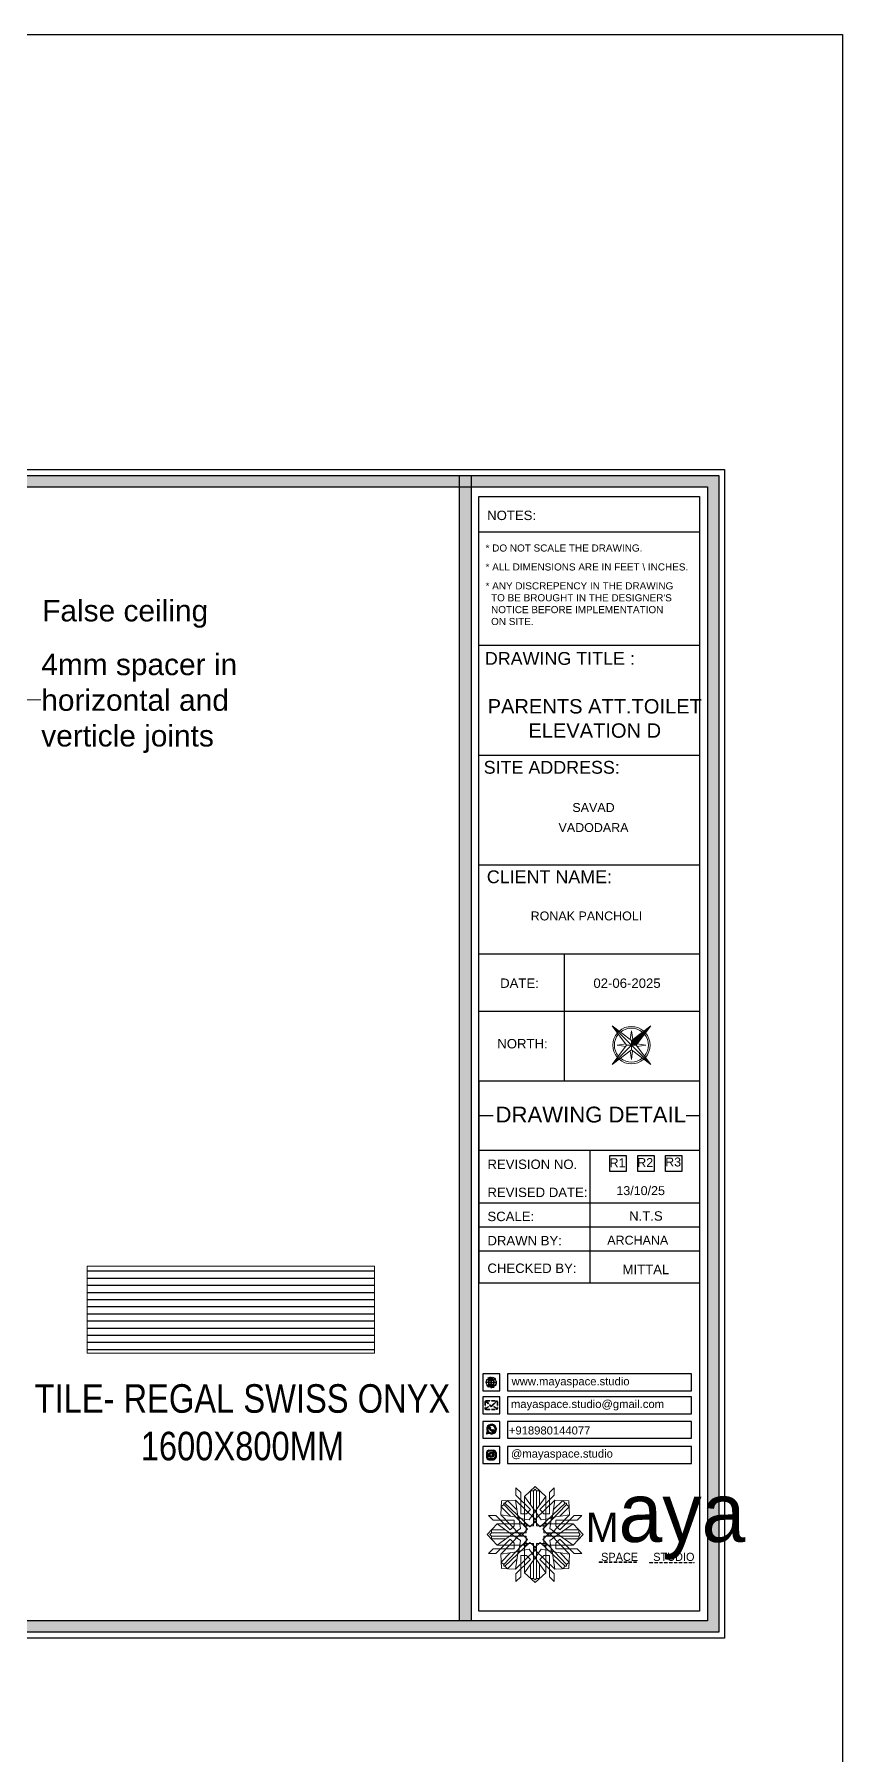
# Model space of a CAD drawing. Header units: millimetres. Extents: x 56222 to 3066687, y -650199 to -121287.
# Drawn here: x 149973.5 to 150086.9, y -182680.5 to -182439.4 of the extents above; entities that cross this region are included whole.
import ezdxf
from ezdxf.enums import TextEntityAlignment as Align

# ---------------------------------------------------------------- set-up
doc = ezdxf.new("R2010")
doc.units = ezdxf.units.MM
doc.header["$MEASUREMENT"] = 0
doc.linetypes.add('DASHED2', pattern=[0.375, 0.25, -0.125])
doc.linetypes.add('DASHEDX2', pattern=[1.5, 1, -0.5])
for name, color, linetype, lineweight in [('Dimension', 10, 'DASHEDX2', 20), ('FIRST FLOOR ( TEXT )', 7, 'Continuous', 9), ('GROUND FLOOR', 7, 'Continuous', 9), ('LABALLING', 1, 'Continuous', 25), ('NAME PLATE', 7, 'Continuous', 25), ('title block', 7, 'Continuous', 9), ('wall', 7, 'Continuous', 30), ('XX~SLAB ( BEAM )~ ( DIM )', 7, 'Continuous', 9)]:
    doc.layers.add(name, color=color, linetype=linetype, lineweight=lineweight)
doc.styles.add('Aerial', font='arial.ttf')
doc.styles.add('Arial', font='arial.ttf')
doc.styles.add('KATHA', font='swissc.ttf')
doc.styles.get("Standard").update_dxf_attribs({"font": 'arial.ttf', "height": 6})
doc.dimstyles.new('NEW ', dxfattribs={"dimtxt": 3, "dimasz": 2, "dimexe": 1, "dimexo": 1, "dimgap": 0.089996, "dimtad": 0, "dimtoh": 1, "dimzin": 3, "dimdsep": 46, "dimlunit": 4, "dimtxsty": 'Aerial', "dimblk": 'OBLIQUE', "dimcen": 0.089996, "dimdle": 1, "dimclrd": 252, "dimclre": 252, "dimclrt": 7, "dimadec": 0, "dimazin": 1, "dimtfac": 1, "dimtdec": 0, "dimtofl": 0, "dimtmove": 1, "dimatfit": 3, "dimldrblk": 'OBLIQUE', "dimfxl": 1, "dimtolj": 1, "dimtzin": 0, "dimlwd": 5, "dimlwe": 5, "dimarcsym": 0})

# ---------------------------------------------------------------- blocks, each defined once
blk = doc.blocks.new('FSFSF')
at = {"color": 42, "lineweight": 5, "true_color": 0xe0ac11}
for p, q in [((28600.03, 143.51), (28600.03, 140.16)), ((28602.15, 141.41), (28600.03, 143.51)), ((28606.47, 133.76), (28600.03, 140.16)), ((28602.15, 141.41), (28602.15, 131.95)), ((28603.86, 139.69), (28608.58, 144.08)), ((28603.86, 126.58), (28603.86, 139.69)), ((28603.86, 139.69), (28608.58, 133.02)), ((28607.9, 142.22), (28606.58, 142.22)), ((28606.58, 142.22), (28606.58, 135.84)), ((28607.9, 142.22), (28608.58, 142.85)), ((28607.9, 142.22), (28607.9, 126.58)), ((28613.31, 139.69), (28608.58, 144.08)), ((28609.27, 142.22), (28608.59, 142.85)), ((28613.31, 139.69), (28608.59, 133.02)), ((28609.27, 142.22), (28609.27, 126.58)), ((28609.27, 142.22), (28610.59, 142.22)), ((28610.59, 142.22), (28610.59, 135.84)), ((28610.7, 133.76), (28617.14, 140.16)), ((28613.31, 126.58), (28613.31, 139.69)), ((28615.02, 141.41), (28617.14, 143.51)), ((28615.02, 141.41), (28615.02, 131.95)), ((28617.14, 143.51), (28617.14, 140.16)), ((28587.73, 131.22), (28591.08, 131.22)), ((28589.84, 129.1), (28587.73, 131.22)), ((28597.49, 124.78), (28591.08, 131.22)), ((28593.19, 131.45), (28593.54, 137.71)), ((28593.19, 131.45), (28601.69, 122.67)), ((28601.25, 130.22), (28593.19, 131.45)), ((28593.39, 135), (28594.56, 136.12)), ((28593.39, 135), (28597.6, 130.78)), ((28599.8, 138.06), (28593.54, 137.71)), ((28595.12, 136.69), (28594.53, 136.69)), ((28594.56, 136.12), (28594.56, 136.71)), ((28605.17, 124.98), (28594.56, 136.12)), ((28596.24, 137.86), (28595.12, 136.69)), ((28606.27, 126.08), (28595.12, 136.69)), ((28596.24, 137.86), (28600.47, 133.65)), ((28601.03, 130), (28599.8, 138.06)), ((28599.8, 138.05), (28608.58, 129.56)), ((28604.75, 131.95), (28602.15, 131.95)), ((28606.47, 133.76), (28604.75, 131.95)), ((28605.86, 129.18), (28608.58, 133.02)), ((28617.37, 138.05), (28608.59, 129.56)), ((28611.31, 129.18), (28608.59, 133.02)), ((28610.7, 133.76), (28612.42, 131.95)), ((28610.9, 126.08), (28622.05, 136.69)), ((28612.02, 124.98), (28622.62, 136.12)), ((28612.42, 131.95), (28615.02, 131.95)), ((28623.99, 131.45), (28615.5, 122.67)), ((28615.94, 130.22), (28624, 131.45)), ((28616.14, 130), (28617.37, 138.06)), ((28620.93, 137.86), (28616.7, 133.65)), ((28617.37, 138.06), (28623.63, 137.71)), ((28623.8, 135), (28619.59, 130.78)), ((28619.7, 124.78), (28626.1, 131.22)), ((28620.93, 137.86), (28622.05, 136.69)), ((28622.05, 136.69), (28622.64, 136.69)), ((28622.62, 136.12), (28622.62, 136.71)), ((28623.8, 135), (28622.62, 136.12)), ((28624, 131.45), (28623.65, 137.71)), ((28629.45, 131.22), (28626.1, 131.22)), ((28627.34, 129.1), (28629.45, 131.22)), ((28591.56, 127.39), (28587.17, 122.66)), ((28589.03, 123.35), (28588.4, 122.67)), ((28589.03, 123.35), (28589.03, 124.67)), ((28589.03, 124.67), (28595.4, 124.67)), ((28589.03, 123.35), (28604.66, 123.35)), ((28589.84, 129.1), (28599.29, 129.1)), ((28604.66, 127.39), (28591.56, 127.39)), ((28591.56, 127.39), (28598.23, 122.67)), ((28597.49, 124.78), (28599.29, 126.5)), ((28602.07, 125.39), (28598.23, 122.67)), ((28599.29, 126.5), (28599.29, 129.1)), ((28605.86, 129.18), (28601.03, 130)), ((28602.07, 125.39), (28601.25, 130.22)), ((28602.33, 123.35), (28601.69, 122.67)), ((28602.33, 123.35), (28602.97, 122.67)), ((28605.17, 124.98), (28602.97, 122.67)), ((28603.68, 126.54), (28603.68, 127.39)), ((28604.66, 126.54), (28603.68, 126.54)), ((28604.71, 127.57), (28603.86, 127.57)), ((28607.9, 126.58), (28603.86, 126.58)), ((28604.66, 123.35), (28604.66, 127.39)), ((28604.7, 126.58), (28604.71, 127.57)), ((28606.27, 126.08), (28608.58, 128.27)), ((28607.9, 128.92), (28608.58, 129.56)), ((28607.9, 128.92), (28608.58, 128.27)), ((28609.27, 128.92), (28608.59, 129.56)), ((28609.27, 128.92), (28608.59, 128.27)), ((28610.9, 126.08), (28608.59, 128.27)), ((28609.27, 126.58), (28613.31, 126.58)), ((28611.31, 129.18), (28616.14, 130)), ((28612.02, 124.98), (28614.21, 122.67)), ((28612.46, 126.58), (28612.46, 127.57)), ((28612.46, 127.57), (28613.31, 127.57)), ((28612.52, 123.35), (28612.52, 127.39)), ((28612.52, 127.39), (28625.63, 127.39)), ((28612.52, 126.54), (28613.51, 126.54)), ((28628.16, 123.35), (28612.52, 123.35)), ((28613.51, 126.54), (28613.51, 127.39)), ((28614.85, 123.35), (28614.21, 122.67)), ((28614.85, 123.35), (28615.5, 122.67)), ((28615.12, 125.39), (28615.94, 130.22)), ((28615.12, 125.39), (28618.96, 122.67)), ((28627.34, 129.1), (28617.89, 129.1)), ((28617.89, 126.5), (28617.89, 129.1)), ((28619.7, 124.78), (28617.89, 126.5)), ((28625.63, 127.39), (28618.96, 122.67)), ((28628.16, 124.67), (28621.78, 124.67)), ((28625.63, 127.39), (28630.02, 122.66)), ((28628.16, 123.35), (28628.16, 124.67)), ((28628.16, 123.35), (28628.78, 122.67)), ((28591.56, 117.94), (28587.17, 122.66)), ((28589.84, 116.23), (28587.73, 114.11)), ((28589.03, 121.98), (28588.4, 122.65)), ((28589.03, 121.98), (28604.66, 121.98)), ((28589.03, 121.98), (28589.03, 120.66)), ((28589.03, 120.66), (28595.4, 120.66)), ((28589.84, 116.23), (28599.29, 116.23)), ((28597.49, 120.54), (28591.08, 114.11)), ((28591.56, 117.94), (28598.23, 122.65)), ((28604.66, 117.94), (28591.56, 117.94)), ((28593.19, 113.88), (28601.69, 122.65)), ((28605.17, 120.35), (28594.56, 109.2)), ((28606.27, 119.15), (28595.12, 108.54)), ((28597.49, 120.54), (28599.29, 118.83)), ((28602.07, 119.94), (28598.23, 122.65)), ((28599.29, 118.83), (28599.29, 116.23)), ((28599.8, 107.17), (28608.58, 115.67)), ((28605.86, 116.05), (28601.03, 115.23)), ((28602.07, 119.94), (28601.25, 115.1)), ((28602.33, 121.98), (28601.69, 122.65)), ((28602.33, 121.98), (28602.97, 122.65)), ((28605.17, 120.35), (28602.97, 122.65)), ((28604.66, 118.78), (28603.68, 118.78)), ((28603.68, 118.78), (28603.68, 117.94)), ((28607.9, 118.65), (28603.86, 118.65)), ((28603.86, 118.65), (28603.86, 105.54)), ((28604.71, 117.66), (28603.86, 117.66)), ((28604.66, 121.98), (28604.66, 117.94)), ((28604.7, 118.65), (28604.71, 117.66)), ((28605.86, 116.05), (28608.58, 112.21)), ((28606.27, 119.15), (28608.58, 116.96)), ((28607.9, 103.01), (28607.9, 118.65)), ((28607.9, 116.31), (28608.58, 116.96)), ((28607.9, 116.31), (28608.58, 115.67)), ((28610.9, 119.15), (28608.59, 116.96)), ((28609.27, 116.31), (28608.59, 116.96)), ((28609.27, 116.31), (28608.59, 115.67)), ((28611.31, 116.05), (28608.59, 112.21)), ((28617.37, 107.17), (28608.59, 115.67)), ((28609.27, 118.65), (28613.31, 118.65)), ((28609.27, 103.01), (28609.27, 118.65)), ((28610.9, 119.15), (28622.05, 108.54)), ((28611.31, 116.05), (28616.14, 115.23)), ((28612.02, 120.35), (28614.21, 122.65)), ((28612.02, 120.35), (28622.62, 109.2)), ((28612.46, 118.65), (28612.46, 117.66)), ((28612.46, 117.66), (28613.31, 117.66)), ((28612.52, 121.98), (28612.52, 117.94)), ((28628.16, 121.98), (28612.52, 121.98)), ((28612.52, 118.78), (28613.51, 118.78)), ((28612.52, 117.94), (28625.63, 117.94)), ((28613.31, 118.65), (28613.31, 105.54)), ((28613.51, 118.78), (28613.51, 117.94)), ((28614.85, 121.98), (28614.21, 122.65)), ((28614.85, 121.98), (28615.5, 122.65)), ((28615.12, 119.94), (28618.96, 122.65)), ((28615.12, 119.94), (28615.94, 115.1)), ((28623.99, 113.88), (28615.5, 122.65)), ((28619.7, 120.54), (28617.89, 118.83)), ((28617.89, 118.83), (28617.89, 116.23)), ((28627.34, 116.23), (28617.89, 116.23)), ((28625.63, 117.94), (28618.96, 122.65)), ((28619.7, 120.54), (28626.1, 114.11)), ((28628.16, 120.66), (28621.78, 120.66)), ((28625.63, 117.94), (28630.02, 122.66)), ((28627.34, 116.23), (28629.45, 114.11)), ((28628.16, 121.98), (28628.78, 122.65)), ((28628.16, 121.98), (28628.16, 120.66)), ((28587.73, 114.11), (28591.08, 114.11)), ((28601.25, 115.1), (28593.19, 113.87)), ((28593.19, 113.87), (28593.54, 107.62)), ((28593.39, 110.32), (28597.6, 114.55)), ((28593.39, 110.32), (28594.56, 109.2)), ((28595.12, 108.54), (28594.53, 108.54)), ((28594.56, 109.2), (28594.56, 108.61)), ((28596.24, 107.37), (28595.12, 108.54)), ((28596.24, 107.37), (28600.47, 111.58)), ((28601.03, 115.23), (28599.8, 107.17)), ((28606.47, 111.47), (28600.03, 105.07)), ((28602.15, 103.82), (28602.15, 113.27)), ((28604.75, 113.27), (28602.15, 113.27)), ((28603.86, 105.54), (28608.58, 112.21)), ((28606.47, 111.47), (28604.75, 113.27)), ((28606.58, 103.01), (28606.58, 109.38)), ((28613.31, 105.54), (28608.59, 112.21)), ((28610.59, 103.01), (28610.59, 109.38)), ((28610.7, 111.47), (28612.42, 113.27)), ((28610.7, 111.47), (28617.14, 105.07)), ((28612.42, 113.27), (28615.02, 113.27)), ((28615.02, 103.82), (28615.02, 113.27)), ((28615.94, 115.1), (28624, 113.87)), ((28616.14, 115.23), (28617.37, 107.17)), ((28620.93, 107.37), (28616.7, 111.58)), ((28623.8, 110.32), (28619.59, 114.55)), ((28620.93, 107.37), (28622.05, 108.54)), ((28622.05, 108.54), (28622.64, 108.54)), ((28623.8, 110.32), (28622.62, 109.2)), ((28622.62, 109.2), (28622.62, 108.61)), ((28624, 113.87), (28623.65, 107.62)), ((28629.45, 114.11), (28626.1, 114.11)), ((28599.8, 107.17), (28593.54, 107.52)), ((28600.03, 101.71), (28600.03, 105.07)), ((28602.15, 103.82), (28600.03, 101.71)), ((28603.86, 105.54), (28608.58, 101.15)), ((28607.9, 103.01), (28606.58, 103.01)), ((28607.9, 103.01), (28608.58, 102.38)), ((28613.31, 105.54), (28608.58, 101.15)), ((28609.27, 103.01), (28608.59, 102.38)), ((28609.27, 103.01), (28610.59, 103.01)), ((28615.02, 103.82), (28617.14, 101.71)), ((28617.14, 101.71), (28617.14, 105.07)), ((28617.37, 107.17), (28623.63, 107.52))]:
    blk.add_line(p, q, dxfattribs=at)
blk = doc.blocks.new('hgwg')
at = {"layer": 'Dimension', "true_color": 0xd39e00}
h = blk.add_hatch(color=42, dxfattribs=at)
h.dxf.hatch_style = 1
h.paths.add_polyline_path([(27505.71, 45.05), (27494.27, 45.05), (27494.27, 44.9), (27505.71, 44.9)])
h = blk.add_hatch(color=42, dxfattribs=at)
h.dxf.hatch_style = 1
h.paths.add_polyline_path([(27523.3, 44.9), (27509.68, 44.9), (27509.68, 44.75), (27523.3, 44.75)])
at = {"layer": 'Dimension', "color": 42, "true_color": 0xd39e00}
for p, q in [((27494.27, 45.05), (27505.71, 45.05)), ((27494.27, 44.9), (27494.27, 45.05)), ((27494.27, 44.9), (27505.71, 44.9)), ((27505.71, 45.05), (27505.71, 44.9)), ((27509.68, 44.9), (27523.3, 44.9)), ((27509.68, 44.9), (27509.68, 44.75)), ((27509.68, 44.75), (27523.3, 44.75)), ((27523.3, 44.75), (27523.3, 44.9))]:
    blk.add_line(p, q, dxfattribs=at)
at = {"layer": 'Dimension', "color": 42, "true_color": 0xd39e00, "attachment_point": 1}
for s, width, insert, char_height in [('{\\fCinzel|b0|i0|c0|p2;\\H1.5x;M\\fAmsterdam One|b0|i0|c0|p2;\\H2x;aya}', 85.3277, (27490.17, 69.17), 6), ('{\\fCinzel|b0|i0|c0|p2;SPACE     STUDIO}', 66.129, (27494.83, 47.86), 2.5)]:
    blk.add_mtext_dynamic_manual_height_columns(s, width=width, gutter_width=30, heights=[0], dxfattribs=dict(at, insert=insert, char_height=char_height))
blk = doc.blocks.new('QEGW4TG')
at = {"layer": 'Dimension', "true_color": 0x000000}
h = blk.add_hatch(color=18, dxfattribs=at)
h.dxf.hatch_style = 1
h.paths.add_polyline_path([(2.69, 1.93, 0.170513), (2.95, 1.97, 0.190337), (3.11, 2.18, 0.316231), (3.07, 2.28), (2.79, 2.37, 0.273721), (2.69, 2.34, 0.040749), (2.63, 2.27, -0.441282), (2.53, 2.25, -0.11828), (2.06, 2.64, -0.441282), (2.07, 2.74, 0.040749), (2.13, 2.81, 0.290083), (2.14, 2.92), (2.01, 3.18, 0.316231), (1.91, 3.2, 0.190337), (1.73, 3, 0.170513), (1.72, 2.74, 0.252784)], flags=0)
h.paths.add_polyline_path([(1.19, 1.98), (1.03, 1.3, 0.550912), (1.11, 1.23), (1.75, 1.39, 6.344125)])
h.paths.add_polyline_path([(1.81, 1.7), (1.4, 1.6), (1.5, 2.03, -9.071339)], flags=16)
h.paths.add_polyline_path([(3.11, 2.16, -0.17811), (2.95, 1.97, -0.170513), (2.69, 1.93, -0.252784), (1.72, 2.74, -0.170513), (1.73, 3, -0.17811), (1.89, 3.19, -0.370089), (2.01, 3.18), (2.14, 2.92, -0.307185), (2.13, 2.8, -0.041087), (2.06, 2.73, 0.321676), (2.05, 2.65, 0.126524), (2.55, 2.24, 0.312216), (2.62, 2.26, -0.041087), (2.68, 2.34, -0.290673), (2.79, 2.37), (3.07, 2.28, -0.370089)], flags=0)
h = blk.add_hatch(color=18, dxfattribs=at)
h.dxf.hatch_style = 1
h.paths.add_polyline_path([(2.79, 2.37, 0.273721), (2.69, 2.34, 0.040749), (2.63, 2.27, -0.441282), (2.53, 2.25, -0.11828), (2.06, 2.64, -0.441282), (2.07, 2.74, 0.040749), (2.13, 2.81, 0.290083), (2.14, 2.92), (2.01, 3.18, 0.316231), (1.91, 3.2, 0.190337), (1.73, 3, 0.170513), (1.72, 2.74, 0.252784), (2.69, 1.93, 0.170513), (2.95, 1.97, 0.190337), (3.11, 2.18, 0.316231), (3.07, 2.28)])
for p, q in [((1.19, 1.98), (1.03, 1.3)), ((1.1, 1.23), (1.75, 1.39)), ((1.5, 2.03), (1.4, 1.6)), ((1.4, 1.6), (1.81, 1.7)), ((2.01, 3.18), (2.14, 2.92)), ((3.07, 2.28), (2.8, 2.36))]:
    blk.add_line(p, q)
blk.add_lwpolyline([(0, 0), (4.68, 0), (4.68, 4.68), (0, 4.68)], close=True)
for centre, radius, start, end in [((1.09, 1.29), 0.0598, 164.8483, 282.1458), ((2.39, 2.56), 1.34, 241.4727, 205.6422), ((2.39, 2.56), 1.04, 235.9962, 210.8333), ((2.09, 2.87), 0.39, 159.7007, 198.4072), ((2.96, 3.23), 1.33, 201.4218, 258.1669), ((2.07, 2.87), 0.364, 118.9685, 159.3648), ((1.94, 3.12), 0.0896, 41.8985, 123.1344), ((2.11, 2.68), 0.066, 135.9932, 224.8892), ((1.67, 3.16), 0.586, 312.4617, 321.8728), ((3.12, 3.42), 1.31, 216.5455, 243.5279), ((2.05, 2.87), 0.104, 320.3924, 28.6971), ((2.57, 2.3), 0.066, 234.2482, 323.1441), ((3.11, 1.94), 0.586, 137.2645, 146.6756), ((2.76, 2.27), 0.104, 70.4402, 138.745), ((2.75, 2.31), 0.39, 260.7301, 299.4366), ((2.76, 2.29), 0.364, 299.7725, 340.1688), ((3.03, 2.2), 0.0896, 336.0029, 57.2388)]:
    blk.add_arc(centre, radius, start, end)
blk = doc.blocks.new('ASGERG')
at = {"layer": 'Dimension', "true_color": 0x000000}
h = blk.add_hatch(color=18, dxfattribs=at)
h.dxf.hatch_style = 1
h.paths.add_polyline_path([(0.99, 1.7, 0.353872), (1.69, 1.03), (2.96, 1.03, 0.353872), (3.66, 1.7), (3.66, 2.99, 0.353872), (2.96, 3.67), (1.69, 3.67, 0.353872), (0.99, 2.99)])
h.paths.add_polyline_path([(1.27, 2.97, -0.353872), (1.72, 3.4), (2.94, 3.4, -0.353872), (3.38, 2.97), (3.38, 1.72, -0.353872), (2.94, 1.3), (1.72, 1.3, -0.353872), (1.27, 1.72)], flags=16)
h.paths.add_polyline_path([(3.02, 2.35, -1), (1.64, 2.35, -1)], flags=0)
h.paths.add_polyline_path([(2.74, 2.35, -1), (1.92, 2.35, -1)], flags=0)
h.paths.add_polyline_path([(2.86, 3.02, -1), (3.19, 3.02, -1)], flags=0)
h.paths.add_polyline_path([(1.64, 2.35, 1), (3.02, 2.35, 1)], flags=0)
h = blk.add_hatch(color=18, dxfattribs=at)
h.dxf.hatch_style = 1
h.paths.add_polyline_path([(1.64, 2.35, 1), (3.02, 2.35, 1)])
h.paths.add_polyline_path([(2.74, 2.35, -1), (1.92, 2.35, -1)], flags=16)
h = blk.add_hatch(color=18, dxfattribs=at)
h.dxf.hatch_style = 1
h.paths.add_polyline_path([(3.19, 3.02, 1), (2.86, 3.02, 1)])
for p, q in [((0.99, 2.99), (0.99, 1.7)), ((1.27, 2.97), (1.27, 1.72)), ((1.69, 3.67), (2.96, 3.67)), ((1.69, 1.03), (2.96, 1.03)), ((2.94, 3.4), (1.72, 3.4)), ((2.94, 1.3), (1.72, 1.3)), ((3.38, 2.97), (3.38, 1.72)), ((3.66, 2.99), (3.66, 1.7))]:
    blk.add_line(p, q)
blk.add_lwpolyline([(0, 0), (4.68, 0), (4.68, 4.68), (0, 4.68)], close=True)
for centre, radius in [((2.33, 2.35), 0.694), ((2.33, 2.35), 0.414), ((3.02, 3.02), 0.168)]:
    blk.add_circle(centre, radius)
for centre, radius, start, end in [((1.76, 2.89), 0.778, 94.8631, 172.8127), ((1.76, 1.8), 0.778, 187.1873, 265.1369), ((1.76, 2.91), 0.491, 94.8631, 172.8127), ((1.76, 1.78), 0.491, 187.1873, 265.1369), ((2.9, 2.91), 0.491, 7.1873, 85.1369), ((2.9, 1.78), 0.491, 274.8631, 352.8127), ((2.89, 2.89), 0.778, 7.1873, 85.1369), ((2.89, 1.8), 0.778, 274.8631, 352.8127)]:
    blk.add_arc(centre, radius, start, end)
blk = doc.blocks.new('ETYETE')
at = {"layer": 'Dimension', "true_color": 0x000000}
h = blk.add_hatch(color=18, dxfattribs=at)
h.dxf.hatch_style = 1
h.paths.add_polyline_path([(3.76, 1.14, 0.414214), (4.12, 1.5), (4.12, 3.29, 0.414214), (3.76, 3.65), (0.92, 3.65, 0.414214), (0.56, 3.29), (0.56, 1.5, 0.414214), (0.92, 1.14)])
h.paths.add_polyline_path([(2.61, 2.22), (3.92, 1.34, -0.198912), (3.76, 1.28), (0.92, 1.28, -0.198912), (0.76, 1.34), (2.08, 2.22), (2.34, 1.98)], flags=16)
h.paths.add_polyline_path([(2.34, 2.16), (0.89, 3.51, -0.028783), (0.92, 3.52), (3.76, 3.52, -0.028783), (3.79, 3.51)], flags=16)
h.paths.add_polyline_path([(2.71, 2.32), (3.92, 3.45, -0.202482), (3.99, 3.29), (3.99, 1.5, -0.043076), (3.98, 1.46)], flags=16)
h.paths.add_polyline_path([(1.98, 2.32), (0.7, 1.46, -0.043076), (0.7, 1.5), (0.7, 3.29, -0.202482), (0.76, 3.45)], flags=16)
blk.add_lwpolyline([(0, 0), (4.68, 0), (4.68, 4.68), (0, 4.68)], close=True)
at = {"layer": 'Dimension', "color": 18, "true_color": 0x000000}
for p, q in [((0.56, 3.29), (0.56, 1.5)), ((0.7, 3.29), (0.7, 1.5)), ((0.7, 1.46), (1.98, 2.32)), ((0.76, 3.45), (1.98, 2.32)), ((0.76, 1.34), (2.08, 2.22)), ((0.89, 3.51), (2.34, 2.16)), ((0.92, 3.65), (3.76, 3.65)), ((0.92, 3.52), (3.76, 3.52)), ((0.92, 1.28), (3.76, 1.28)), ((0.92, 1.14), (3.76, 1.14)), ((2.08, 2.22), (2.34, 1.98)), ((2.34, 2.16), (3.79, 3.51)), ((2.34, 1.98), (2.61, 2.22)), ((3.92, 1.34), (2.61, 2.22)), ((2.71, 2.32), (3.92, 3.45)), ((3.98, 1.46), (2.71, 2.32)), ((3.99, 3.29), (3.99, 1.5)), ((4.12, 3.29), (4.12, 1.5))]:
    blk.add_line(p, q, dxfattribs=at)
for centre, radius, start, end in [((0.92, 3.29), 0.358, 90, 180), ((0.92, 1.5), 0.358, 180, 270), ((0.92, 3.29), 0.224, 134.2136, 180), ((0.92, 1.5), 0.224, 180, 189.8662), ((0.92, 1.5), 0.224, 225, 270), ((0.92, 3.29), 0.224, 90, 96.5948), ((3.76, 3.29), 0.358, 0, 90), ((3.76, 3.29), 0.224, 83.4052, 90), ((3.76, 1.5), 0.358, 270, 0), ((3.76, 1.5), 0.224, 270, 315), ((3.76, 3.29), 0.224, 0, 45.7864), ((3.76, 1.5), 0.224, 350.1338, 0)]:
    blk.add_arc(centre, radius, start, end, dxfattribs=at)
blk = doc.blocks.new('DTGWEGEARG')
at = {"layer": 'Dimension', "true_color": 0x000000}
h = blk.add_hatch(color=18, dxfattribs=at)
h.dxf.hatch_style = 1
h.paths.add_polyline_path([(3.83, 2.34, 1), (0.85, 2.34, 1)])
h.paths.add_polyline_path([(2.51, 1.01, 0.105795), (2.96, 1.58, -0.055205), (3.3, 1.41, -0.169822)], flags=16)
h.paths.add_polyline_path([(2.41, 1.12), (2.41, 1.69, -0.058279), (2.81, 1.63, -0.103353)], flags=16)
h.paths.add_polyline_path([(2.26, 1.13, -0.101741), (1.87, 1.63, -0.057171), (2.26, 1.69)], flags=16)
h.paths.add_polyline_path([(2.17, 1.01, -0.169822), (1.38, 1.41, -0.055205), (1.72, 1.58, 0.105795)], flags=16)
h.paths.add_polyline_path([(3.02, 1.72, 0.081336), (3.13, 2.27), (3.68, 2.27, -0.152069), (3.4, 1.52, 0.05687)], flags=16)
h.paths.add_polyline_path([(2.87, 1.77, 0.061945), (2.41, 1.84), (2.41, 2.27), (2.98, 2.27, -0.081344)], flags=16)
h.paths.add_polyline_path([(2.26, 1.84, 0.060923), (1.8, 1.77, -0.081344), (1.7, 2.27), (2.26, 2.27)], flags=16)
h.paths.add_polyline_path([(1.66, 1.72, 0.05687), (1.28, 1.52, -0.152069), (1, 2.27), (1.55, 2.27, 0.081336)], flags=16)
h.paths.add_polyline_path([(2.41, 2.42), (2.41, 2.83, 0.061945), (2.87, 2.91, -0.080009), (2.98, 2.42)], flags=16)
h.paths.add_polyline_path([(3.13, 2.42, 0.080116), (3.02, 2.96, 0.05687), (3.4, 3.16, 0.028258), (3.3, 3.27, -0.055205), (2.96, 3.1, 0.105795), (2.51, 3.67, -0.36029), (3.68, 2.42)], flags=16)
h.paths.add_polyline_path([(2.26, 2.42), (1.7, 2.42, -0.080009), (1.8, 2.91, 0.060923), (2.26, 2.84)], flags=16)
h.paths.add_polyline_path([(1.55, 2.42), (1, 2.42, -0.150466), (1.28, 3.16, 0.05687), (1.66, 2.96, 0.080116)], flags=16)
h.paths.add_polyline_path([(2.41, 2.98), (2.41, 3.56, -0.103353), (2.81, 3.05, -0.058279)], flags=16)
h.paths.add_polyline_path([(2.26, 2.99, -0.057171), (1.87, 3.05, -0.101741), (2.26, 3.55)], flags=16)
h.paths.add_polyline_path([(1.72, 3.1, -0.055205), (1.38, 3.27, -0.169822), (2.17, 3.67, 0.105795)], flags=16)
blk.add_lwpolyline([(0, 0), (4.68, 0), (4.68, 4.68), (0, 4.68)], close=True)
at = {"layer": 'Dimension', "color": 18, "true_color": 0x000000}
for p, q in [((1, 2.42), (1.55, 2.42)), ((1, 2.27), (1.55, 2.27)), ((1.7, 2.42), (2.26, 2.42)), ((1.7, 2.27), (2.26, 2.27)), ((2.26, 3.55), (2.26, 2.99)), ((2.26, 2.84), (2.26, 2.42)), ((2.26, 2.27), (2.26, 1.84)), ((2.26, 1.69), (2.26, 1.13)), ((2.41, 3.56), (2.41, 2.98)), ((2.41, 2.83), (2.41, 2.42)), ((2.41, 2.42), (2.98, 2.42)), ((2.41, 2.27), (2.98, 2.27)), ((2.41, 2.27), (2.41, 1.84)), ((2.41, 1.69), (2.41, 1.12)), ((3.13, 2.42), (3.68, 2.42)), ((3.13, 2.27), (3.68, 2.27))]:
    blk.add_line(p, q, dxfattribs=at)
blk.add_circle((2.34, 2.34), 1.49, dxfattribs=at)
for centre, radius, start, end in [((2.34, 2.34), 1.34, 142.3819, 176.6093), ((2.34, 2.34), 1.34, 183.0315, 217.6181), ((2.34, 4.74), 1.9, 236.1399, 249.1595), ((2.34, -0.06), 1.9, 110.8405, 123.8601), ((2.34, 2.34), 1.34, 97.3549, 135.9073), ((2.34, 4.74), 1.75, 236.7417, 249.3811), ((2.34, -0.06), 1.75, 110.6189, 123.2583), ((2.34, 2.34), 1.34, 224.0927, 262.6451), ((3.28, 2.34), 1.73, 159.0567, 177.3789), ((3.28, 2.34), 1.73, 182.3435, 200.9433), ((3.28, 2.34), 1.58, 158.8325, 177.1302), ((3.28, 2.34), 1.58, 182.5658, 201.1675), ((3.28, 2.34), 1.73, 129.9301, 154.0867), ((3.28, 2.34), 1.73, 205.9133, 230.0699), ((2.34, 4.74), 1.9, 253.6799, 267.6253), ((2.34, -0.06), 1.9, 92.3747, 106.3201), ((3.28, 2.34), 1.58, 130.1073, 153.3446), ((2.34, 4.74), 1.75, 254.3336, 267.422), ((2.34, -0.06), 1.75, 92.578, 105.6664), ((3.28, 2.34), 1.58, 206.6554, 229.8927), ((1.4, 2.34), 1.58, 26.6554, 50.2584), ((2.34, 4.74), 1.75, 272.3248, 285.6664), ((2.34, 4.74), 1.9, 272.1415, 286.3201), ((2.34, -0.06), 1.9, 73.6799, 87.8585), ((2.34, -0.06), 1.75, 74.3336, 87.6752), ((1.4, 2.34), 1.58, 309.7416, 333.3446), ((2.34, 2.34), 1.34, 3.3907, 82.6451), ((1.4, 2.34), 1.73, 25.9133, 50.0699), ((1.4, 2.34), 1.73, 309.9301, 334.0867), ((2.34, 2.34), 1.34, 277.3549, 315.9073), ((1.4, 2.34), 1.58, 2.8698, 21.1675), ((1.4, 2.34), 1.58, 338.8325, 357.4342), ((2.34, 4.74), 1.75, 290.6189, 303.2583), ((2.34, -0.06), 1.75, 56.7417, 69.3811), ((2.34, 4.74), 1.9, 290.8405, 303.8601), ((1.4, 2.34), 1.73, 2.6211, 20.9433), ((1.4, 2.34), 1.73, 339.0567, 357.6565), ((2.34, -0.06), 1.9, 56.1399, 69.1595), ((2.34, 2.34), 1.34, 322.3819, 356.9685)]:
    blk.add_arc(centre, radius, start, end, dxfattribs=at)
blk = doc.blocks.new('4t')
at = {"transparency": 33554607}
h = blk.add_hatch(color=1, dxfattribs=at)
h.dxf.hatch_style = 1
h.paths.add_polyline_path([(45531.8, -35820.2), (45529.2, -35821.8), (45531.3, -35822.3)])
h = blk.add_hatch(color=1, dxfattribs=at)
h.dxf.hatch_style = 1
h.paths.add_polyline_path([(45531.8, -35820.2), (45531.3, -35822.3), (45533.4, -35822.8)])
h = blk.add_hatch(color=1, dxfattribs=at)
h.dxf.hatch_style = 1
h.paths.add_polyline_path([(45531.3, -35822.3), (45529.2, -35821.8), (45528.1, -35837)])
h = blk.add_hatch(color=1, dxfattribs=at)
h.dxf.hatch_style = 1
h.paths.add_polyline_path([(45533.4, -35822.8), (45531.3, -35822.3), (45528.1, -35837)])
at = {"layer": 'title block', "color": 7, "lineweight": 9}
for p, q in [((45535.5, -35803.4), (45530.2, -35817.6)), ((45535.5, -35803.4), (45531.8, -35820.2)), ((45534.4, -35818.5), (45535.5, -35803.4)), ((45530.2, -35817.6), (45515, -35816.5)), ((45515, -35816.5), (45529.2, -35821.8)), ((45515, -35816.5), (45531.8, -35820.2)), ((45530.5, -35816.7), (45526.9, -35812.5)), ((45526.9, -35812.5), (45529.2, -35817.5)), ((45531.8, -35820.2), (45528.1, -35837)), ((45531.8, -35820.2), (45529.2, -35821.8)), ((45531.8, -35820.2), (45530.2, -35817.6)), ((45534.4, -35818.5), (45531.8, -35820.2)), ((45533.4, -35822.8), (45531.8, -35820.2)), ((45531.8, -35820.2), (45548.6, -35823.9)), ((45539.5, -35815.3), (45534.4, -35817.6)), ((45548.6, -35823.9), (45534.4, -35818.5)), ((45535.3, -35818.9), (45539.5, -35815.3)), ((45528.3, -35821.5), (45524.1, -35825.1)), ((45524.1, -35825.1), (45529.2, -35822.8)), ((45529.2, -35821.8), (45528.1, -35837)), ((45528.1, -35837), (45533.4, -35822.8)), ((45533.1, -35823.7), (45536.7, -35827.9)), ((45533.4, -35822.8), (45548.6, -35823.9)), ((45536.7, -35827.9), (45534.4, -35822.8))]:
    blk.add_line(p, q, dxfattribs=at)
for radius, start, end in [(11.8, 81.36, 163.7665), (10.8, 82.4286, 162.6979), (10.8, 352.4286, 72.6979), (11.8, 351.36, 73.7665), (11.8, 171.36, 253.7665), (10.8, 172.4286, 252.6979), (11.8, 261.36, 343.7665), (10.8, 262.4286, 342.6979)]:
    blk.add_arc((45531.8, -35820.2), radius, start, end, dxfattribs=at)
blk = doc.blocks.new('_Oblique')
at = {"layer": 'wall', "color": 0, "lineweight": -2}
blk.add_line((-0.5, -0.5), (0.5, 0.5), dxfattribs=at)

msp = doc.modelspace()

# ---------------------------------------------------------------- hatches: boundary and pattern name
at = {"layer": 'NAME PLATE', "true_color": 0xd39e00}
h = msp.add_hatch(color=42, dxfattribs=at)
h.paths.add_polyline_path([(149839.14, -182663.386), (150069.539, -182663.386), (150069.539, -182501.213), (149839.14, -182501.213)])
h.paths.add_polyline_path([(149840.757, -182661.769), (150067.922, -182661.769), (150067.922, -182502.83), (149840.757, -182502.83)], flags=16)
msp.add_hatch(color=42, dxfattribs=at).paths.add_polyline_path([(150033.157, -182661.769), (150034.774, -182661.769), (150034.774, -182501.213), (150033.157, -182501.213)])
at = {"layer": 'XX~SLAB ( BEAM )~ ( DIM )', "linetype": 'DASHED2', "lineweight": 25, "true_color": 0xdeceba, "transparency": 33554493}
h = msp.add_hatch(dxfattribs=at)
h.set_pattern_fill('_USER', color=254, pattern_type=0)
h.set_pattern_definition([(0, (-4473.73, -454.7375), (0, 1), [])])
h.paths.add_polyline_path([(150021.203, -182612.08), (149980.914, -182612.08), (149980.914, -182624.271), (150021.203, -182624.271)])

# ---------------------------------------------------------------- linework, layer by layer
at = {"layer": 'GROUND FLOOR'}
msp.add_lwpolyline([(149980.914, -182612.08), (150021.203, -182612.08), (150021.203, -182624.271), (149980.914, -182624.271)], close=True, dxfattribs=at)
at = {"layer": 'NAME PLATE', "color": 42, "true_color": 0xd39e00}
for p, q in [((150066.828, -182509.193), (150035.869, -182509.193)), ((150066.828, -182525.05), (150035.869, -182525.05)), ((150066.828, -182540.49), (150035.869, -182540.49)), ((150066.828, -182555.835), (150035.869, -182555.835)), ((150066.828, -182568.339), (150035.869, -182568.339)), ((150047.847, -182568.339), (150047.847, -182586.112)), ((150066.828, -182576.384), (150035.869, -182576.384)), ((150066.828, -182586.112), (150035.869, -182586.112)), ((150035.869, -182586.112), (150035.869, -182614.409)), ((150066.828, -182586.112), (150066.828, -182614.409)), ((150035.869, -182590.963), (150037.871, -182590.963)), ((150064.956, -182590.963), (150066.828, -182590.963)), ((150035.869, -182595.814), (150066.828, -182595.814)), ((150051.49, -182614.409), (150051.49, -182595.814)), ((150066.828, -182603.252), (150035.869, -182603.252)), ((150066.828, -182606.602), (150035.869, -182606.602)), ((150066.828, -182609.952), (150035.869, -182609.952)), ((150035.869, -182614.409), (150066.828, -182614.409))]:
    msp.add_line(p, q, dxfattribs=at)
for points in [[(149838.332, -182500.405), (150070.348, -182500.405), (150070.348, -182664.194), (149838.332, -182664.194)], [(149839.14, -182501.213), (150069.539, -182501.213), (150069.539, -182663.386), (149839.14, -182663.386)], [(149840.757, -182502.83), (150067.922, -182502.83), (150067.922, -182661.769), (149840.757, -182661.769)], [(150033.157, -182661.769), (150033.157, -182501.213), (150034.774, -182501.213), (150034.774, -182661.769)], [(150035.869, -182660.438), (150035.869, -182504.161), (150066.828, -182504.161), (150066.828, -182660.438)], [(150054.255, -182596.534), (150056.535, -182596.534), (150056.535, -182598.814), (150054.255, -182598.814)], [(150058.161, -182596.534), (150060.44, -182596.534), (150060.44, -182598.814), (150058.161, -182598.814)], [(150062.066, -182596.534), (150064.346, -182596.534), (150064.346, -182598.814), (150062.066, -182598.814)]]:
    msp.add_lwpolyline(points, close=True, dxfattribs=at)
at = {"layer": 'NAME PLATE', "color": 18, "true_color": 0x000000}
for points in [[(150039.877, -182629.542), (150065.693, -182629.542), (150065.693, -182627.182), (150039.877, -182627.182)], [(150039.877, -182632.762), (150065.693, -182632.762), (150065.693, -182630.403), (150039.877, -182630.403)], [(150039.889, -182636.197), (150065.693, -182636.197), (150065.693, -182633.838), (150039.889, -182633.838)], [(150039.877, -182639.714), (150065.693, -182639.714), (150065.693, -182637.355), (150039.877, -182637.355)]]:
    msp.add_lwpolyline(points, close=True, dxfattribs=at)
at = {"layer": 'XX~SLAB ( BEAM )~ ( DIM )', "color": 85, "lineweight": 30, "true_color": 0x58ba48}
msp.add_lwpolyline([(148899.01, -182439.392), (150086.898, -182439.392), (150086.898, -182960.106), (148899.01, -182960.106)], close=True, dxfattribs=at)

# ---------------------------------------------------------------- block references
at = {"layer": 'NAME PLATE', "xscale": 0.2217514928890231, "yscale": 0.2217514928890231, "zscale": 0.2217514928890231, "rotation": 147.4367586490667}
msp.add_blockref('4t', (154291.528, -194709.956), dxfattribs=at)
at = {"layer": 'NAME PLATE', "color": 42, "true_color": 0xd39e00}
for name, p, xscale, yscale, zscale in [('DTGWEGEARG', (150036.427, -182629.542), 0.5043940765161232, 0.5043940765161232, 0.5043940765161232), ('ETYETE', (150036.427, -182632.762), 0.5043940765161232, 0.5043940765161232, 0.5043940765161232), ('QEGW4TG', (150036.439, -182636.197), 0.5043940765161232, 0.5043940765161232, 0.5043940765161232), ('ASGERG', (150036.427, -182639.714), 0.5043940765161232, 0.5043940765161232, 0.5043940765161232), ('FSFSF', (141066.431, -182688.173), 0.3137983108093703, 0.3137983108093703, 0.3137983108093703), ('hgwg', (137462.065, -182674.163), 0.457938817639153, 0.457938817639153, 0.457938817639153)]:
    msp.add_blockref(name, p, dxfattribs=dict(at, xscale=xscale, yscale=yscale, zscale=zscale))

# ---------------------------------------------------------------- texts
at = {"layer": 'FIRST FLOOR ( TEXT )', "color": 1, "insert": (150002.693, -182633.98), "char_height": 4, "attachment_point": 5, "style": 'KATHA'}
msp.add_mtext('TILE- REGAL SWISS ONYX\\P1600X800MM', dxfattribs=at)
at = {"layer": 'LABALLING', "lineweight": 5, "ltscale": 4, "insert": (149974.6, -182518.679), "char_height": 3, "attachment_point": 1}
msp.add_mtext('False ceiling', dxfattribs=at)
at = {"layer": 'LABALLING', "lineweight": 5, "ltscale": 4, "insert": (149974.475, -182526.216, 0.5), "char_height": 3, "width": 34.35798, "attachment_point": 1}
msp.add_mtext('4mm spacer in horizontal and verticle joints', dxfattribs=at)
at = {"layer": 'NAME PLATE', "style": 'Arial'}
for s, height, p in [('NOTES:', 1.3197, (150040.461, -182507.476)), ('DRAWING TITLE : ', 1.79605, (150047.578, -182527.769)), ('PARENTS ATT.TOILET ', 2.01675, (150052.516, -182534.59)), ('ELEVATION D', 2.01675, (150052.121, -182537.987)), ('SITE ADDRESS:', 1.79605, (150046.093, -182543.034)), (' SAVAD ', 1.2529, (150051.95, -182548.396)), ('VADODARA', 1.2529, (150051.95, -182551.209)), ('CLIENT NAME:', 1.79605, (150045.766, -182558.38)), ('RONAK PANCHOLI    ', 1.25294, (150051.932, -182563.598)), ('DATE:', 1.3197, (150041.568, -182573.057)), ('02-06-2025', 1.3197, (150056.649, -182573.057)), ('NORTH:', 1.3197, (150041.989, -182581.541)), ('DRAWING DETAIL', 2.22051, (150051.563, -182591.926)), ('REVISION NO.', 1.31966, (150043.368, -182598.444)), ('REVISED DATE: ', 1.31966, (150044.341, -182602.379)), ('13/10/25', 1.2529, (150058.564, -182602.105)), ('SCALE:', 1.3197, (150040.347, -182605.754)), ('DRAWN BY:', 1.3197, (150042.292, -182609.145)), ('ARCHANA', 1.2529, (150058.154, -182609.051)), ('CHECKED BY:', 1.31966, (150043.317, -182613.017)), ('MITTAL', 1.3197, (150059.3, -182613.192))]:
    msp.add_text(s, height=height, dxfattribs=at).set_placement(p, align=Align.CENTER)
for s, insert, char_height, width, attachment_point in [('* DO NOT SCALE THE DRAWING.', (150036.805, -182510.892, 0), 0.9981, 38.56173, 1), ('* ALL DIMENSIONS ARE IN FEET \\\\ INCHES.', (150036.805, -182513.546, 0), 0.9981, 38.56173, 1), ("* ANY DISCREPENCY IN THE DRAWING \\P  TO BE BROUGHT IN THE DESIGNER'S\\P  NOTICE BEFORE IMPLEMENTATION \\P  ON SITE.", (150036.805, -182516.201, 0), 0.9981, 38.56173, 1), ('R1', (150055.321, -182596.942, 0), 1.2529, 1.72391, 2), ('R2', (150059.201, -182596.914, 0), 1.2529, 1.72391, 2), ('R3', (150063.119, -182596.838, 0), 1.2529, 1.72391, 2), ('N.T.S', (150059.3, -182604.368, 0), 1.3197, 2.57562, 2)]:
    msp.add_mtext(s, dxfattribs=dict(at, insert=insert, char_height=char_height, width=width, attachment_point=attachment_point))
at = {"layer": 'NAME PLATE', "color": 18, "true_color": 0x000000, "char_height": 1.12781, "attachment_point": 1}
for s, width, gutter_width, insert in [('www.mayaspace.studio', 17.69919, 14.805, (150040.46, -182627.643, 0)), ('mayaspace.studio@gmail.com', 11.04198, 9.236, (150040.37, -182630.825, 0)), ('+918980144077', 43.05859, 9.236, (150040.078, -182634.535, 0)), ('@mayaspace.studio', 11.04198, 9.236, (150040.37, -182637.777, 0))]:
    msp.add_mtext_dynamic_manual_height_columns(s, width=width, gutter_width=gutter_width, heights=[0], dxfattribs=dict(at, insert=insert))

# ---------------------------------------------------------------- leaders
at = {"layer": 'LABALLING', "lineweight": 5, "ltscale": 2}
msp.add_leader([(149932.087, -182542.016), (149953.64, -182532.669), (149974.413, -182532.669)], dimstyle='NEW ', override={"dimexe": 7, "dimexo": 7, "dimclrd": 1, "dimfxl": 200, "dimfxlon": 1, "dimarcsym": 2}, dxfattribs=at)

doc.saveas('drawing.dxf')
